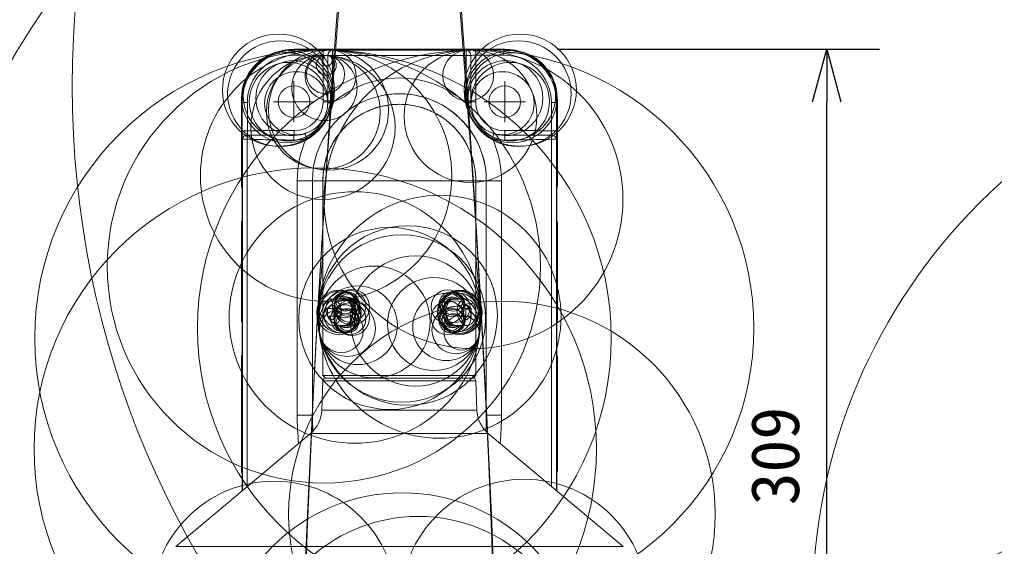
# Model space of a CAD drawing. Units: millimetres, scale not verified. Extents: x -1392 to 23381, y -11727 to 11622.
# Drawn here: x -39.47 to -2.46, y 49.1 to 69.11 of the extents above; entities that cross this region are included whole.
import ezdxf
from ezdxf.enums import TextEntityAlignment as Align

# ---------------------------------------------------------------- set-up
doc = ezdxf.new("R2010")
doc.units = ezdxf.units.MM
doc.header["$LTSCALE"] = 0.125
doc.layers.add('0-0_0', color=7, linetype='Continuous')
doc.layers.add('0-6_SUNPO', color=7, linetype='Continuous')
doc.layers.add('0-4_GAIKEI', color=1, linetype='Continuous', lineweight=18)
doc.styles.add('ＭＳ ゴシック', font='')
doc.styles.get('ＭＳ ゴシック').set_extended_font_data('MS Gothic')

# ---------------------------------------------------------------- blocks, each defined once
blk = doc.blocks.new('_OPEN30')
at = {"layer": '0-0_0'}
blk.add_line((0, 0), (-1, 0), dxfattribs=at)
blk.add_lwpolyline([(-1, 0.26795), (0, 0), (-1, -0.26795)], dxfattribs=at)
blk = doc.blocks.new('D4')
at = {"layer": '0-6_SUNPO'}
for p, q in [((45.4385, -50.5027), (57.6619, -50.5027)), ((55.6619, -79.3991), (55.6619, -52.5027)), ((41.4404, -81.3991), (57.6619, -81.3991))]:
    blk.add_line(p, q, dxfattribs=at)
at = {"layer": '0-6_SUNPO', "xscale": 2, "yscale": 2}
for p, rotation in [((55.6619, -50.5027), 90), ((55.6619, -81.3991), 270)]:
    blk.add_blockref('_OPEN30', p, dxfattribs=dict(at, rotation=rotation))
at = {"layer": '0-6_SUNPO', "style": 'ＭＳ ゴシック'}
blk.add_text('309', height=1.833, rotation=90, dxfattribs=at).set_placement((55.1619, -67.8259), align=Align.BOTTOM_LEFT)

msp = doc.modelspace()

# ---------------------------------------------------------------- linework, layer by layer
at = {"layer": '0-4_GAIKEI', "color": 7}
for p, q in [((-21.0525, 67.9888), (-29.0477, 67.9888)), ((-21.0525, 67.9887), (-29.0477, 67.9887)), ((-31.0465, 62.7923), (-31.0465, 65.9899)), ((-31.0465, 62.7923), (-31.0465, 65.9899)), ((-19.0536, 65.9899), (-19.0536, 62.7923)), ((-27.9501, 62.9923), (-27.9501, 58.0856)), ((-22.1501, 62.9923), (-22.1501, 58.0856)), ((-31.0465, 62.7923), (-31.022, 62.7923)), ((-31.022, 62.7923), (-31.0221, 62.7855)), ((-19.0781, 62.7855), (-19.0781, 62.7923)), ((-19.0781, 62.7855), (-19.0781, 61.3991)), ((-31.0465, 57.6923), (-31.0465, 61.3923)), ((-31.0465, 57.6923), (-31.0465, 61.3923)), ((-31.0221, 61.3991), (-31.022, 61.3923)), ((-19.0781, 61.3923), (-19.0781, 61.3991)), ((-19.0537, 61.3923), (-19.0781, 61.3923)), ((-19.0536, 61.3923), (-19.0536, 57.6923)), ((-27.9501, 57.899), (-27.9501, 55.5923)), ((-22.1501, 57.899), (-22.1501, 55.5923)), ((-31.0465, 57.6923), (-31.022, 57.6923)), ((-31.022, 57.6923), (-31.0221, 57.6855)), ((-19.0781, 57.6855), (-19.0781, 57.6923)), ((-19.0781, 57.6855), (-19.0781, 56.2991)), ((-31.0465, 51.9923), (-31.0465, 56.2923)), ((-31.0465, 51.9923), (-31.0465, 56.2923)), ((-31.0221, 56.2991), (-31.022, 56.2923)), ((-19.0781, 56.2923), (-19.0781, 56.2991)), ((-19.0537, 56.2923), (-19.0781, 56.2923)), ((-19.0537, 56.2923), (-19.0537, 51.9923)), ((-27.9501, 55.5923), (-27.8501, 55.4923)), ((-22.1501, 55.5923), (-22.2501, 55.4923)), ((-27.9534, 55.3958), (-27.9926, 54.2749)), ((-22.1467, 55.3958), (-22.1076, 54.2749)), ((-28.4205, 53.3976), (-33.5393, 49.1024)), ((-21.6796, 53.3976), (-16.5608, 49.1024)), ((-31.0465, 51.9923), (-31.022, 51.9923)), ((-31.022, 51.9923), (-31.0221, 51.9855)), ((-31.022, 51.2146), (-31.022, 51.9923)), ((-19.0781, 51.9855), (-19.0781, 51.9923)), ((-19.0781, 51.9855), (-19.0781, 51.2146))]:
    msp.add_line(p, q, dxfattribs=at)
at = {"layer": '0-4_GAIKEI'}
for p, q in [((-29.0477, 67.9887), (-29.0162, 67.9572)), ((-27.9466, 67.7567), (-29.0197, 67.7573)), ((-27.9431, 67.9566), (-29.0162, 67.9572)), ((-27.9466, 67.7567), (-27.9466, 65.9923)), ((-27.7644, 67.7479), (-27.7644, 65.9923)), ((-27.7644, 67.7479), (-27.5838, 67.7479)), ((-27.5838, 67.7479), (-27.5838, 65.9923)), ((-22.5164, 65.9923), (-22.5164, 67.7479)), ((-22.3358, 67.7479), (-22.5164, 67.7479)), ((-22.3358, 65.9923), (-22.3358, 67.7479)), ((-22.157, 67.9566), (-21.0839, 67.9572)), ((-22.1536, 67.7567), (-21.0805, 67.7573)), ((-22.1536, 67.7567), (-22.1536, 65.9923)), ((-21.0525, 67.9887), (-21.0839, 67.9572)), ((-29.0504, 66.7733), (-29.0504, 65.2113)), ((-21.0497, 66.7733), (-21.0497, 65.2113)), ((-31.0465, 65.9899), (-31.0161, 65.9595)), ((-31.0161, 65.9595), (-30.8197, 65.9595)), ((-31.0161, 64.8895), (-31.0161, 65.9595)), ((-30.8197, 64.8895), (-30.8197, 65.9595)), ((-28.2694, 65.9923), (-29.8315, 65.9923)), ((-27.5838, 65.9923), (-27.9466, 65.9923)), ((-27.7651, 65.9495), (-27.5846, 65.9434)), ((-22.5164, 65.9923), (-22.1536, 65.9923)), ((-22.335, 65.9495), (-22.5156, 65.9434)), ((-20.2687, 65.9923), (-21.8307, 65.9923)), ((-19.2804, 64.8895), (-19.2804, 65.9595)), ((-19.0841, 65.9595), (-19.2804, 65.9595)), ((-19.0537, 65.9899), (-19.0841, 65.9595)), ((-19.0841, 64.8895), (-19.0841, 65.9595)), ((-31.0161, 64.8895), (-30.8197, 64.8895)), ((-29.8907, 64.8923), (-29.0466, 64.8923)), ((-20.2095, 64.8923), (-21.0536, 64.8923)), ((-19.0841, 64.8895), (-19.2804, 64.8895)), ((-31.0102, 64.5644), (-30.8219, 64.5644)), ((-31.0102, 64.5644), (-31.0102, 51.2245)), ((-30.8219, 64.5644), (-30.8219, 51.3825)), ((-19.2782, 51.3825), (-19.2782, 64.5644)), ((-19.0899, 64.5644), (-19.2782, 64.5644)), ((-19.0899, 51.2245), (-19.0899, 64.5644)), ((-28.9268, 62.9923), (-28.9268, 54.0923)), ((-28.9268, 62.9923), (-21.1733, 62.9923)), ((-28.3501, 54.0923), (-28.3501, 62.9923)), ((-28.3498, 54.0972), (-28.3498, 62.9923)), ((-27.9538, 61.1147), (-27.9538, 62.9923)), ((-22.1463, 62.9923), (-22.1463, 61.1147)), ((-21.7503, 62.9923), (-21.7503, 54.0972)), ((-21.7501, 62.9923), (-21.7501, 54.0923)), ((-21.1733, 54.0923), (-21.1733, 62.9923)), ((-27.9501, 61.1147), (-27.9538, 61.1147)), ((-22.1501, 61.1147), (-22.1501, 61.1054)), ((-22.1501, 61.1147), (-22.1463, 61.1147)), ((-27.6027, 58.4923), (-27.1785, 58.4923)), ((-27.1077, 58.5173), (-27.1785, 58.5173)), ((-26.9946, 58.5673), (-27.1077, 58.5673)), ((-23.1055, 58.5673), (-22.9924, 58.5673)), ((-22.9924, 58.5173), (-22.9217, 58.5173)), ((-22.4974, 58.4923), (-22.9217, 58.4923)), ((-27.6027, 58.281), (-27.7795, 58.1366)), ((-27.7795, 58.1366), (-27.7795, 57.848)), ((-27.7795, 58.1366), (-27.5674, 58.1366)), ((-27.4259, 58.1366), (-27.6027, 58.281)), ((-27.4259, 57.848), (-27.4259, 58.1366)), ((-22.4974, 58.281), (-22.6742, 58.1366)), ((-22.6742, 58.1366), (-22.6742, 57.848)), ((-22.5328, 58.1366), (-22.6035, 58.1944)), ((-22.3206, 58.1366), (-22.5328, 58.1366)), ((-22.5328, 57.848), (-22.5328, 58.1366)), ((-22.3206, 58.1366), (-22.4974, 58.281)), ((-22.3206, 57.848), (-22.3206, 58.1366)), ((-27.7795, 57.848), (-27.6027, 57.7036)), ((-27.7795, 57.848), (-27.5674, 57.848)), ((-27.6027, 57.7036), (-27.4259, 57.848)), ((-22.6742, 57.848), (-22.4974, 57.7036)), ((-22.6035, 57.7902), (-22.5328, 57.848)), ((-27.6027, 57.4923), (-27.1785, 57.4923)), ((-27.1077, 57.4673), (-27.1785, 57.4673)), ((-26.9946, 57.4173), (-27.1077, 57.4173)), ((-23.1055, 57.4173), (-22.9924, 57.4173)), ((-22.9924, 57.4673), (-22.9217, 57.4673)), ((-22.4974, 57.4923), (-22.9217, 57.4923)), ((-22.1501, 55.5923), (-27.9501, 55.5923)), ((-22.1467, 55.3958), (-27.9534, 55.3958)), ((-22.2466, 55.4923), (-27.8535, 55.4923)), ((-28.9268, 54.0923), (-28.3501, 54.0923)), ((-28.3498, 54.0972), (-28.3501, 54.0972)), ((-22.1076, 54.2749), (-27.9926, 54.2749)), ((-21.7503, 54.0972), (-21.7501, 54.0972)), ((-21.7503, 54.0972), (-21.7503, 54.0922)), ((-21.7501, 54.0923), (-21.7503, 54.0922)), ((-21.1733, 54.0923), (-21.7501, 54.0923)), ((-21.6796, 53.3976), (-28.4205, 53.3976)), ((-16.5608, 49.1024), (-33.5393, 49.1024))]:
    msp.add_line(p, q, dxfattribs=at)
at = {"layer": '0-4_GAIKEI', "color": 7}
for points in [[(-31.0465, 61.3923), (-31.022, 61.3923), (-31.022, 62.7923)], [(-19.0537, 62.7923), (-19.0781, 62.7923), (-19.0781, 61.3923)], [(-31.0465, 56.2923), (-31.022, 56.2923), (-31.022, 57.6923)], [(-19.0537, 57.6923), (-19.0781, 57.6923), (-19.0781, 56.2923)], [(-19.0537, 51.9923), (-19.0781, 51.9923), (-19.0781, 51.2146)]]:
    msp.add_lwpolyline(points, dxfattribs=at)
at = {"layer": '0-4_GAIKEI'}
for points in [[(-27.4967, 58.1944), (-27.5674, 58.1366), (-27.5674, 57.848), (-27.4967, 57.7902)], [(-22.4974, 57.7036), (-22.3206, 57.848), (-22.5328, 57.848)], [(-28.3501, 54.0923), (-28.3498, 54.0922), (-28.3498, 54.0972)]]:
    msp.add_lwpolyline(points, dxfattribs=at)
for centre, radius in [((-679.2, 58.2506), 712.7527), ((-647.2914, 22.0888), 626.3595), ((595.9952, 22.1524), 625.1617), ((-464.632, 32.5044), 443.4033), ((413.7293, 32.5542), 442.5992), ((-355.7478, 54.9845), 388.6825), ((-323.1855, 54.3323), 356.7168), ((-239.1457, 54.1472), 272.0774), ((-43.4032, 131.8732), 92.6192), ((-112.7426, 65.4651), 146.726), ((-98.6219, 48.4224), 132.6051), ((-56.8249, 65.9793), 90.6145), ((-62.4354, 48.015), 96.225), ((-46.4649, 47.9304), 80.2544), ((-24.8533, 66.4051), 58.8317), ((-21.4678, 77.4788), 36.255), ((-31.6209, 47.6645), 65.5999), ((-1.8405, 66.5844), 35.6268), ((-5.7381, 47.4562), 39.5248), ((-29.6377, 66.4298), 2.1296), ((-20.4625, 66.4298), 2.1296), ((12.3016, 46.8385), 21.6696), ((-29.5607, 66.2962), 2.0073), ((-20.5395, 66.2962), 2.0073), ((-27.9487, 57.0175), 10.939), ((-27.9166, 59.7346), 8.2218), ((-22.1527, 57.3991), 10.5575), ((-27.8339, 63.1866), 4.7688), ((-29.3288, 66.1437), 1.7086), ((-29.2707, 66.2228), 1.7083), ((-27.9494, 65.0197), 2.737), ((-27.9373, 65.5965), 2.1601), ((-27.7379, 65.6742), 2.2793), ((-27.8948, 66.5149), 1.2407), ((-27.6605, 66.9853), 0.966), ((-27.8573, 67.0284), 0.7258), ((-27.8229, 67.3728), 0.3797), ((-27.7983, 67.5519), 0.1989), ((-22.2376, 62.2858), 5.6701), ((-22.351, 65.4358), 2.518), ((-22.4396, 66.9853), 0.966), ((-20.8294, 66.2228), 1.7083), ((-20.7713, 66.1437), 1.7086), ((-29.2556, 65.994), 1.4911), ((-29.0766, 66.1277), 1.4188), ((-21.0235, 66.1277), 1.4188), ((-20.8446, 65.994), 1.4911), ((-28.9677, 65.9342), 1.1971), ((-21.1325, 65.9342), 1.1971), ((-29.0504, 65.9923), 0.6008), ((-21.0497, 65.9923), 0.6008), ((-28.2431, 52.81), 10.6727), ((-26.7364, 57.7981), 4.7758), ((-23.5265, 57.8264), 4.6117), ((-25.4165, 57.7603), 3.4554), ((-24.7322, 57.8745), 3.4051), ((-24.9579, 57.7606), 3.1788), ((-24.4357, 57.6665), 2.4701), ((-26.0065, 57.6299), 2.1221), ((-23.7381, 57.5507), 1.7629), ((-26.621, 57.5027), 1.4946), ((-26.855, 58.1909), 0.6759), ((-23.2108, 58.2091), 0.6371), ((-27.3421, 57.9928), 0.8432), ((-27.3025, 58.0144), 0.7982), ((-27.2245, 57.8997), 0.6932), ((-27.195, 58.1219), 0.6461), ((-27.1186, 58.2679), 0.4813), ((-26.8549, 57.7938), 0.6761), ((-26.9205, 58.2277), 0.6009), ((-27.1024, 58.3437), 0.4039), ((-27.033, 58.3107), 0.4611), ((-27.1015, 58.3957), 0.3519), ((-23.266, 57.438), 1.2776), ((-22.7551, 57.9923), 0.846), ((-22.7722, 57.9846), 0.8273), ((-22.8209, 58.0303), 0.7702), ((-22.8184, 57.9545), 0.7723), ((-23.0737, 58.3041), 0.4703), ((-22.9427, 58.1802), 0.577), ((-22.9946, 58.3167), 0.431), ((-22.9986, 58.3959), 0.3517), ((-21.159, 50.3276), 8.0941), ((-27.0282, 57.385), 1.0707), ((-27.2509, 57.2973), 0.8313), ((-27.1349, 57.7578), 0.5254), ((-26.9204, 57.7569), 0.6009), ((-27.033, 57.6739), 0.461), ((-23.2108, 57.7755), 0.6371), ((-22.9098, 57.3223), 0.903), ((-23.0737, 57.6805), 0.4704), ((-22.9306, 57.8262), 0.6019), ((-22.9937, 57.673), 0.4361), ((-27.1051, 57.6625), 0.4256), ((-27.1015, 57.5889), 0.3519), ((-22.6904, 57.2266), 0.6637), ((-22.9986, 57.5887), 0.3517), ((-24.944, 44.1836), 6.959), ((-24.3312, 44.1135), 6.1311)]:
    msp.add_circle(centre, radius, dxfattribs=at)
at = {"layer": '0-4_GAIKEI', "color": 7}
for centre, radius in [((-29.7983, 46.933), 4.6478), ((-20.3124, 46.9696), 4.6859)]:
    msp.add_circle(centre, radius, dxfattribs=at)
for centre, radius, start, end in [((-29.0482, 65.9904), 1.9983, 89.98499, 180.01501), ((-29.048, 65.9903), 1.9984, 89.98928, 180.01072), ((-21.0521, 65.9903), 1.9984, 359.98928, 90.01072), ((-21.0519, 65.9904), 1.9983, 359.98499, 90.01501), ((-25.0501, 62.9923), 2.9037, 0, 180), ((-25.0501, 62.9923), 2.9, 64.99615, 71.33898), ((-25.0501, 62.9923), 2.9, 57.35969, 64.91039), ((-25.0501, 62.9923), 2.9, 49.68248, 57.34162), ((-30.8465, 62.7923), 0.2, 180, 208.5881), ((-30.8466, 62.7923), 0.1999, 180.00048, 208.62819), ((-19.2537, 62.7923), 0.2, 331.41166, 0), ((-19.2536, 62.7923), 0.1999, 331.37156, 359.99953), ((-30.8466, 61.3923), 0.1999, 151.37202, 179.99953), ((-30.8465, 61.3923), 0.2, 151.41212, 180), ((-19.2536, 61.3923), 0.1999, 0.00047, 28.62866), ((-19.2537, 61.3923), 0.2, 0, 28.58856), ((-30.8465, 57.6923), 0.2, 180, 208.5881), ((-30.8466, 57.6923), 0.1999, 180.00048, 208.62819), ((-19.2537, 57.6923), 0.2, 331.41166, 0), ((-19.2536, 57.6923), 0.1999, 331.37156, 359.99953), ((-30.8466, 56.2923), 0.1999, 151.37202, 179.99953), ((-30.8465, 56.2923), 0.2, 151.41212, 180), ((-19.2536, 56.2923), 0.1999, 0.00047, 28.62866), ((-19.2537, 56.2923), 0.2, 0, 28.58856), ((-27.8535, 55.3923), 0.1, 90, 178), ((-22.2466, 55.3923), 0.1, 2, 90), ((-29.1918, 54.3168), 1.2, 310, 358), ((-20.9083, 54.3168), 1.2, 182, 230), ((-30.8465, 51.9923), 0.2, 180, 208.5881), ((-30.8466, 51.9923), 0.1999, 180.00048, 208.62819), ((-19.2537, 51.9923), 0.2, 331.41166, 0), ((-19.2536, 51.9923), 0.1999, 331.37156, 359.99953)]:
    msp.add_arc(centre, radius, start, end, dxfattribs=at)
at = {"layer": '0-4_GAIKEI'}
for centre, radius, start, end in [((-25.0501, 2936.6557), 2868.9089, 269.9494, 270.0506), ((-25.0501, 2925.3866), 2857.4399, 269.9493, 270.0507), ((-25.05, 62.9924), 3.3, 90.00093, 104.91031), ((-25.0501, 62.9923), 3.2997, 359.99995, 104.90974), ((-25.0501, 62.9924), 3.3, 75.10452, 89.99907), ((-29.0466, 65.9923), 1.1, 270, 0), ((-25.0501, 62.9923), 3.3, 104.90797, 180), ((-25.0501, 62.9923), 3.2997, 104.90804, 179.99999), ((-29.0464, 65.9923), 1.2821, 358.08851, 360), ((-29.0449, 65.9923), 1.4612, 358.08207, 0), ((-25.0501, 62.9923), 2.9, 96.55601, 102.28443), ((-25.0501, 62.9923), 2.9, 82.99882, 96.52047), ((-25.0501, 62.9923), 3.3, 0, 75.10564), ((-21.0552, 65.9923), 1.4612, 180, 181.91793), ((-21.0537, 65.9923), 1.2821, 180, 181.91149), ((-21.0536, 65.9923), 1.1, 180, 270), ((-25.0501, 62.9923), 2.9, 114.35425, 122.53848), ((-25.0501, 62.9923), 2.9, 108.17107, 114.23633), ((-25.0501, 62.9923), 2.9, 102.29429, 108.09422), ((-25.0501, 62.9923), 2.9, 77.25738, 82.96429), ((-25.0501, 62.9923), 2.9, 71.43736, 77.22898), ((-25.0501, 62.9923), 2.9, 130.4458, 137.9224), ((-25.0501, 62.9923), 2.9, 122.64383, 130.42238), ((-25.0501, 62.9923), 2.9, 41.65792, 49.54366), ((-29.9525, -72.7338), 137.6261, 89.97427, 90.36104), ((-29.0405, 65.9856), 1.2726, 269.63729, 288.74225), ((-25.0501, 62.9923), 2.9, 138.07527, 147.67987), ((-25.0501, 62.9923), 2.9, 32.24433, 41.4936), ((-21.0597, 65.9856), 1.2726, 251.25775, 270.36271), ((-20.1477, -72.7338), 137.6261, 89.63896, 90.02573), ((-25.9796, 283.0402), 218.5295, 268.73031, 268.97197), ((-36.5744, -660.3755), 725.1254, 89.47202, 89.5448), ((-27.6811, 189.8951), 125.3688, 268.9857, 269.3721), ((-27.6758, 314.6841), 249.9749, 269.49193, 269.68536), ((-29.0389, 65.9845), 1.4507, 269.36408, 288.51903), ((-25.007, 62.9927), 3.9198, 155.6504, 180.0058), ((-25.0501, 62.9923), 2.9, 147.83327, 157.96446), ((-25.0501, 62.9923), 2.9, 21.97972, 32.12574), ((-21.0613, 65.9845), 1.4507, 251.48097, 270.63592), ((-25.0931, 62.9927), 3.9198, 359.9942, 24.3496), ((-22.4258, 314.9057), 250.1964, 270.3147, 270.50796), ((-22.4216, 190.04), 125.5137, 270.62835, 271.0143), ((-13.5258, -660.3755), 725.1255, 90.4552, 90.52798), ((-24.1205, 283.0402), 218.5295, 271.02803, 271.26969), ((-25.0501, 62.9923), 2.9, 158.07253, 180.00042), ((-25.0501, 62.9923), 2.9, 0, 21.92709), ((-21.8033, 61.1113), 6.1505, 179.96906, 180.79408), ((-28.3146, 61.1115), 6.1683, 359.2071, 0.02974), ((-28.1868, 61.0665), 0.237, 350.19013, 357.02471), ((-23.692, 61.0108), 4.2612, 179.79473, 182.21362), ((-21.9134, 61.0665), 0.237, 182.90209, 189.81039), ((-26.409, 61.0108), 4.2621, 357.78777, 0.20587), ((40.1997, 52.9231), 68.5255, 173.99807, 175.6438), ((-90.3043, 52.9226), 68.53, 4.35634, 6.00207), ((-25.6088, 57.8548), 3.6467, 3.07923, 4.29791), ((-18.0306, 54.1048), 10.8963, 180.06548, 185.72305), ((-18.369, 54.0969), 9.9811, 180.02659, 183.53954), ((-18.5608, 54.1071), 9.789, 180.08711, 183.66141), ((-31.5363, 54.107), 9.786, 356.33806, 359.91347), ((-31.7311, 54.0969), 9.9811, 356.46046, 359.97341), ((-32.0695, 54.1048), 10.8962, 354.27691, 359.93449)]:
    msp.add_arc(centre, radius, start, end, dxfattribs=at)
for centre, major_axis, ratio, start_param, end_param in [((-29.014, 65.9562), (-1.6387, 1.152), 0.998382, 5.3254736, 6.8950519), ((-29.0175, 65.9562), (-1.4629, 1.0546), 0.998075, 5.3373379, 6.9069161), ((-29.0162, 67.7573), (0.0001, 0.2), 0.017452, 0.0349119, 1.5708069), ((-27.9431, 67.7567), (0.0001, 0.2), 0.017452, 0.0349119, 1.570807), ((-27.5787, 67.7479), (0.0174, 0.1992), 0.927967, 0.0937868, 1.6516195), ((-27.5787, 67.7479), (0.0002, 0.2), 0.025337, 0.0349178, 1.5708188), ((-22.5215, 67.7479), (-0.0002, 0.2), 0.025337, 4.7123666, 6.2482675), ((-22.5215, 67.7479), (-0.0174, 0.1992), 0.927967, 4.631566, 6.1893987), ((-22.1501, 67.7427), (-0.2, 0), 0.069842, 4.7298433, 5.9026197), ((-22.157, 67.7567), (-0.0001, 0.2), 0.017452, 4.7123783, 6.2482734), ((-21.0861, 65.9562), (1.6387, 1.152), 0.998382, 5.6713188, 7.2408972), ((-21.0839, 67.7573), (-0.0001, 0.2), 0.017452, 4.7123783, 6.2482734), ((-21.0826, 65.9562), (1.4629, 1.0546), 0.998075, 5.6594581, 7.2290365), ((-25.0501, 62.9923), (0, 3.9), 0.994036, 5.5706268, 6.9957437), ((-31.0021, 64.8897), (0, 0.4), 0.034947, 1.5711572, 2.5202835), ((-30.8021, 64.8904), (0.0014, 0.2008), 0.08758, 1.5758656, 2.5222685), ((-29.0501, 64.8923), (0, 0.2), 0.017452, 3.6011921, 4.712389), ((-28.571, 64.6088), (-0.0636, 0.1896), 0.03345, 0.4274203, 1.5595732), ((-21.5291, 64.6088), (0.0636, 0.1896), 0.03345, 4.7236124, 5.8557648), ((-21.0501, 64.8923), (0, 0.2), 0.017452, 1.5707963, 2.681997), ((-19.298, 64.8904), (-0.0014, 0.2008), 0.08758, 3.7609167, 4.7073196), ((-19.098, 64.8897), (0, 0.4), 0.034947, 3.7629018, 4.7120281), ((-30.8104, 64.5644), (0.1998, 0.0097), 0.812924, 1.5467554, 3.0816298), ((-30.8104, 64.5644), (0.0044, 0.2), 0.057704, 0.6226279, 1.5720756), ((-29.047, 64.5338), (0.0022, 0.2), 0.040047, 0.4599176, 1.5712447), ((-21.0532, 64.5338), (-0.0022, 0.2), 0.040047, 4.7119406, 5.8232678), ((-19.2898, 64.5644), (-0.0044, 0.2), 0.057704, 4.7111097, 5.6605574), ((-19.2898, 64.5644), (-0.1998, 0.0097), 0.812924, 3.2015553, 4.7364297), ((-25.0501, 62.2349), (-2.9, 0), 0.93051, 3.1395234, 3.1415927), ((-27.6027, 57.9923), (-0.0776, 0.5003), 0.694074, 6.063347, 9.2049397), ((-27.6027, 57.9923), (0, 0.5), 0.707107, 5.7831853, 6.2831562), ((-27.0287, 57.9923), (0, 0.7517), 0.707107, 0.0320054, 0.8430721), ((-26.9946, 57.9923), (0, 0.7017), 0.707107, 5.9352489, 7.0608711), ((-27.1077, 57.9923), (0, 0.575), 0.707107, 6.2831853, 6.799661), ((-27.1785, 57.9923), (0, 0.525), 0.707107, 0, 0.3098462), ((-27.1785, 57.9923), (0, 0.525), 0.707107, 4.712389, 6.2831853), ((-27.1785, 57.9923), (0, 0.5), 0.707107, 5.7831853, 6.2831562), ((-27.1077, 57.9923), (0, 0.575), 0.707107, 3.1415927, 6.2831853), ((-27.1077, 57.9923), (0, 0.525), 0.707107, 4.712389, 6.2831853), ((-26.9946, 57.9923), (0, 0.575), 0.707107, 3.1415927, 6.2831853), ((-23.1055, 57.9923), (0, 0.575), 0.707107, 6.2831853, 7.8539816), ((-22.9924, 57.9923), (0, 0.575), 0.707107, 6.2831853, 7.8539816), ((-22.9924, 57.9923), (0, -0.525), 0.707107, 3.1415927, 6.2831853), ((-22.9217, 57.9923), (0, -0.525), 0.707107, 3.1415927, 6.2831853), ((-22.9217, 57.9923), (-0.0776, 0.5003), 0.694074, 6.063347, 9.2049397), ((-23.1055, 57.9923), (0, 0.7017), 0.707107, 5.5054995, 6.6311217), ((-23.0714, 57.9923), (0, 0.7517), 0.707107, 5.4401133, 6.2512407), ((-22.9924, 57.9923), (0, 0.575), 0.707107, 5.7667097, 6.2831853), ((-22.9217, 57.9923), (0, 0.525), 0.707107, 5.9733391, 6.2831853), ((-22.4974, 57.9923), (-0.0776, 0.5003), 0.694074, 6.063347, 9.2049397), ((-22.4974, 57.9923), (0, 0.5), 0.707107, 5.7831853, 6.2831562), ((-27.6286, 58.1316), (-0.4987, 0.0366), 0.819277, 0.0979077, 0.9317988), ((-27.6027, 57.9923), (0, 0.5), 0.707107, 3.1415636, 5.7831853), ((-27.1785, 57.9923), (0, 0.5), 0.707107, 3.1415636, 5.7831853), ((-22.4974, 57.9923), (0, 0.5), 0.707107, 3.1415636, 5.7831853), ((-22.4715, 58.1316), (0.4987, 0.0366), 0.819271, 5.3513906, 6.1852807), ((-27.1785, 57.9923), (0, 0.525), 0.707107, 3.1415927, 4.712389), ((-27.1077, 57.9923), (0, 0.525), 0.707107, 3.1415927, 4.712389), ((-23.1055, 57.9923), (0, 0.575), 0.707107, 1.5707963, 3.1415927), ((-22.9924, 57.9923), (0, 0.575), 0.707107, 1.5707963, 3.1415927), ((-22.4974, 57.9923), (0, 0.5), 0.707107, 4.5247042, 4.8095609), ((-27.0287, 57.9923), (0, 0.7517), 0.707107, 2.2985206, 3.1096512), ((-26.9946, 57.9923), (0, 0.7017), 0.707107, 2.3639069, 3.48953), ((-27.1077, 57.9923), (0, 0.575), 0.707107, 2.6251171, 3.1415927), ((-27.1785, 57.9923), (0, 0.525), 0.707107, 2.8317465, 3.1415927), ((-23.1055, 57.9923), (0, 0.7017), 0.707107, 2.7936553, 3.9192784), ((-23.0714, 57.9923), (0, 0.7517), 0.707107, 3.1735982, 3.9846648), ((-22.9924, 57.9923), (0, 0.575), 0.707107, 3.1415927, 3.6580682), ((-22.9217, 57.9923), (0, 0.525), 0.707107, 3.1415927, 3.4514388)]:
    msp.add_ellipse(centre, major_axis=major_axis, ratio=ratio, start_param=start_param, end_param=end_param, dxfattribs=at)

# ---------------------------------------------------------------- block references
at = {"layer": '0-6_SUNPO'}
msp.add_blockref('D4', (-64.4904, 118.4914), dxfattribs=at)

doc.saveas('drawing.dxf')
